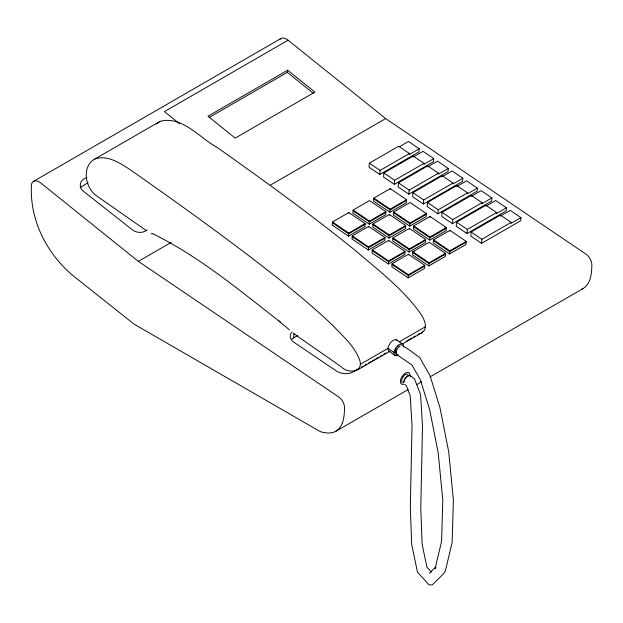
<?xml version="1.0" encoding="UTF-8"?>
<svg xmlns="http://www.w3.org/2000/svg" width="623" height="623" viewBox="0 0 623 623"><rect width="100%" height="100%" fill="white"/><g stroke="black" fill="none" stroke-linecap="round" stroke-linejoin="round"><path stroke-width="0.93" d="M291.447 339.512A13.675 8.543 4.5 0 1 293.62 337.845L293.986 333.149M332.456 222.006L332.207 225.105L348.537 236.156L364.922 226.694L365.164 223.595L348.841 212.544L332.456 222.006L348.779 233.049L348.537 236.156M348.779 213.323L348.841 212.544M353.155 210.052L352.914 213.152L369.237 224.202L385.621 214.74L385.863 211.641L369.54 200.59L353.155 210.052L369.478 221.103L369.237 224.202M352.268 235.876L352.026 238.975L368.357 250.025L384.741 240.564L384.983 237.464L368.652 226.414L352.268 235.876L368.598 246.918L368.357 250.025M419.224 148.765L409.327 154.481L409.404 153.507L398.658 146.234L369.353 163.156L369.034 167.229L379.781 174.502L418.983 151.872L419.224 148.765L408.478 141.491L399.405 146.724M368.598 227.193L368.652 226.414M373.855 198.098L373.613 201.206L389.936 212.248L406.321 202.794L406.562 199.687L390.239 188.637L373.855 198.098L390.177 209.149L389.936 212.248M372.975 223.922L372.733 227.021L389.056 238.072L405.441 228.61L405.682 225.51L389.359 214.46L372.975 223.922L389.297 234.972L389.056 238.072M372.274 249.846L372.032 252.954L388.355 263.996L404.74 254.542L404.981 251.435L388.659 240.385L372.274 249.846L388.596 260.897L388.355 263.996M379.781 174.502L380.1 170.429L409.404 153.507M433.764 158.6L423.866 164.316L423.944 163.351L413.189 156.069L383.885 172.992L383.566 177.064L394.32 184.338L433.522 161.707L433.764 158.6L423.009 151.327L413.937 156.568M390.177 189.415L390.239 188.637M389.297 215.239L389.359 214.46M388.596 241.163L388.659 240.385M394.32 184.338L394.639 180.265L423.944 163.351M393.674 211.968L393.432 215.075L409.755 226.118L426.14 216.664L426.381 213.557L410.059 202.514L393.674 211.968L409.996 223.018L409.755 226.118M392.973 237.893L392.731 241L409.054 252.05L425.439 242.588L425.68 239.481L409.358 228.439L392.973 237.893L409.295 248.943L409.054 252.05M392.093 263.716L391.851 266.823L408.174 277.866L424.559 268.412L424.8 265.305L408.478 254.262L392.093 263.716L408.415 274.766L408.174 277.866M427.721 165.905L398.416 182.827L398.105 186.9L408.852 194.174L448.054 171.543L448.295 168.444L437.541 161.162L427.651 166.878L427.721 165.905L438.475 173.186L438.397 174.152L448.295 168.444M408.852 194.174L409.171 190.101L438.475 173.186M413.111 157.043L413.189 156.069M409.295 229.209L409.358 228.439M442.26 175.748L412.956 192.663L412.636 196.736L423.391 204.009L462.593 181.379L462.834 178.279L452.08 170.998L442.182 176.714L442.26 175.748L453.007 183.022L452.937 183.995L462.834 178.279M408.415 255.033L408.478 254.262M413.672 225.947L413.431 229.046L429.753 240.096L446.138 230.635L446.38 227.535L430.057 216.485L413.672 225.947L429.995 236.989L429.753 240.096M412.792 251.77L412.551 254.869L428.873 265.92L445.258 256.458L445.5 253.351L429.177 242.308L412.792 251.77L429.115 262.813L428.873 265.92M423.391 204.009L423.702 199.944L453.007 183.022M477.366 188.115L467.468 193.831L467.546 192.857L456.791 185.584L427.487 202.498L427.176 206.571L437.922 213.853L477.125 191.214L477.366 188.115L466.611 180.841L456.721 186.55M429.995 217.263L430.057 216.485M433.491 239.816L433.25 242.915L449.572 253.966L465.957 244.504L466.199 241.405L449.876 230.354L433.491 239.816L449.814 250.859L449.572 253.966M437.922 213.853L438.242 209.78L467.546 192.857M491.897 197.95L482.007 203.666L482.077 202.693L471.331 195.42L442.026 212.342L441.707 216.407L452.462 223.688L491.656 201.058L491.897 197.95L481.151 190.677L472.078 195.91M449.814 231.133L449.876 230.354M452.462 223.688L452.773 219.615L482.077 202.693M506.437 207.786L496.539 213.502L496.617 212.536L485.862 205.255L456.558 222.177L456.246 226.25L466.993 233.524L506.195 210.893L506.437 207.786L495.682 200.513L486.61 205.754M466.993 233.524L467.312 229.451L496.617 212.536M471.253 196.393L471.331 195.42M500.401 215.091L471.097 232.013L470.778 236.086L481.532 243.359L520.727 220.729L520.968 217.629L510.221 210.348L500.324 216.064L500.401 215.091L511.148 222.372L511.078 223.338L520.968 217.629M481.532 243.359L481.844 239.287L511.148 222.372M485.792 206.229L485.862 205.255M146.483 230.72L96.316 195.669C85.18 187.702 81.372 166.505 94.844 159.013C107.094 154.644 119.406 162.728 129.319 169.121C169.464 197.218 209.344 225.721 248.375 255.36C277.578 277.796 306.726 300.481 333.344 326.008C343.328 336.537 355.126 346.762 359.954 360.881C363.178 372.842 347.416 373.52 341.365 366.885L293.519 333.453M94.844 159.013L160.033 121.376C182.087 115.185 200.162 138.524 217.31 147.503C264.752 181.153 311.944 215.239 357.088 251.949C379.656 271.239 403.735 289.796 421.016 314.249C424.247 319.264 428.274 327.83 422.386 332.464L402.326 344.044M209.25 117.428L287.281 72.377L287.686 70.212L314.903 92.079L235.198 138.096L207.973 116.228L287.686 70.212M436.007 567.171L435.119 568.503L441.582 541.41L442.797 500.02L438.179 452.734L429.675 409.763L420.338 379.695L411.943 364.969L397.225 354.923L396.127 352.517L397.225 348.825L399.873 346.03M397.264 354.931L396.205 354.323L395.068 351.902L396.205 348.171M403.54 382.686L404.623 379.352L407.294 376.362L409.981 375.467L414.482 378.846L420.572 394.546L422.495 426.194L420.782 508.127L422.114 544.097L426.911 567.164L431.357 572.039M397.474 346.832L398.813 345.446M429.372 573.316L435.524 567.195M156.28 124.055L160.033 121.376M80.258 187.562L88.014 182.664M335.781 431.334C343.686 426.482 344.379 415.993 344.535 407.652A9.002 5.194 60 0 0 342.292 400.76L341.661 399.857A9.002 5.194 60 0 0 338.717 396.976L138.345 261.372L40.775 182.983A11.424 6.596 60 0 0 31.5 184.081C29.079 220.97 48.267 257.019 77.361 279.088L133.883 324.022L320.23 431.614C325.229 433.11 330.992 433.927 335.781 431.334L408.127 389.562M430.002 376.938L583.097 288.542C591.001 283.699 591.694 273.209 591.85 264.868A9.002 5.194 60 0 0 589.607 257.977L588.976 257.065A9.002 5.194 60 0 0 586.033 254.192L385.668 118.58L288.091 40.199A11.424 6.596 60 0 0 279.82 39.405M33.237 181.527L280.552 38.743M288.091 40.199L164.433 111.595L179.564 123.743M86.831 177.633C79.892 179.019 77.704 187.982 83.965 191.682L132.419 229.848C136.632 233.127 142.978 233.368 147.192 229.91M138.345 261.372L171.154 242.425M270.421 185.117L385.668 118.58M348.779 233.049L365.164 223.595M369.478 221.103L385.863 211.641M390.177 209.149L406.562 199.687M365.101 224.366L348.716 233.827L332.394 222.777M385.801 212.42L369.416 221.874L353.093 210.831M406.508 200.466L390.123 209.928L373.792 198.877M368.598 246.918L384.983 237.464M389.297 234.972L405.682 225.51M409.996 223.018L426.381 213.557M384.921 238.235L368.536 247.697L352.213 236.647M405.62 226.289L389.235 235.743L372.912 224.701M426.327 214.335L409.942 223.797L393.611 212.747M388.596 260.897L404.981 251.435M409.295 248.943L425.68 239.481M429.995 236.989L446.38 227.535M404.919 252.214L388.534 261.676L372.211 250.625M425.618 240.26L409.233 249.722L392.911 238.671M414.373 251.599L412.73 252.541L429.052 263.591L445.437 254.129M293.62 337.845L297.817 335.423M408.415 274.766L424.8 265.305M429.115 262.813L445.5 253.351M449.814 250.859L466.199 241.405M424.738 266.083L408.353 275.545L392.031 264.495M466.144 242.176L449.759 251.637L433.429 240.587M360.242 364.385L387.989 348.366L393.97 352.54A6.853 3.52 -55.1 0 0 398.307 355.017M399.366 341.801L425.431 326.748M359.128 368.466L353.264 371.853A11.923 7.445 4.5 0 1 336.436 371.035L294.173 342.432A13.675 8.543 4.5 0 1 292.031 331.997M361.644 367.017L363.318 366.044M365 365.078L366.674 364.112M368.349 363.139L370.864 361.69M372.538 360.725L374.221 359.751M375.895 358.786L378.41 357.337M380.085 356.364L381.759 355.398M383.441 354.432L385.949 352.976M406.071 341.365L411.935 337.978M413.617 337.012L415.292 336.038M417.807 334.59L419.481 333.624M357.197 370.101L389.788 351.286M416.538 384.71L421.584 381.79M420.961 333.18L422.386 332.464M581.578 289.259L583.097 288.542M408.143 374.15L405.635 374.314L402.879 376.954L401.492 380.528L402.287 382.943M410.253 375.544L407.746 375.708L404.997 378.348L403.704 382.218M151.288 233.633L153.001 233.944M400.682 344.94L401.461 345.173M396.166 354.308L396.937 354.549M153.126 233.921C199.539 256.731 239.754 290.52 280.397 322.138M402.52 345.765L407.162 348.452L419.692 357.524L430.034 375.685L439.963 407.629L448.677 451.667L453.388 499.95L452.142 542.477L445.313 571.089L443.537 573.76L432.284 584.942L429.021 584.833L417.457 572.14L411.694 544.37L410.316 507.262L412.029 425.439L410.222 395.776L406.289 385.621L404.67 384.414M395.068 351.902L396.127 352.517M369.353 163.156L380.1 170.429M383.885 172.992L394.639 180.265M398.416 182.827L409.171 190.101M412.956 192.663L423.702 199.944M427.487 202.498L438.242 209.78M442.026 212.342L452.773 219.615M456.558 222.177L467.312 229.451M471.097 232.013L481.844 239.287M444.767 227.255L446.325 228.306L429.94 237.768L413.61 226.717M396.617 339.862L402.598 344.036M389.056 351.271L395.029 355.445M287.281 72.377L313.743 93.637M278.208 320.331L289.446 329.855M409.981 375.467L410.728 376.619M403.642 384.259A6.83 3.652 -56.6 0 1 400.534 380.17A6.83 3.652 -56.6 0 1 405.994 372.772A6.83 3.652 -56.6 0 1 410.059 375.568M423.056 331.202A11.923 7.445 4.5 0 1 422.184 331.966M393.97 352.54A6.853 3.52 -55.1 0 1 399.32 344.472A6.853 3.52 -55.1 0 1 403.657 346.941M389.975 351.528A6.853 3.52 -55.1 0 1 389.764 343.818A6.853 3.52 -55.1 0 1 397.287 340.508"/></g></svg>
